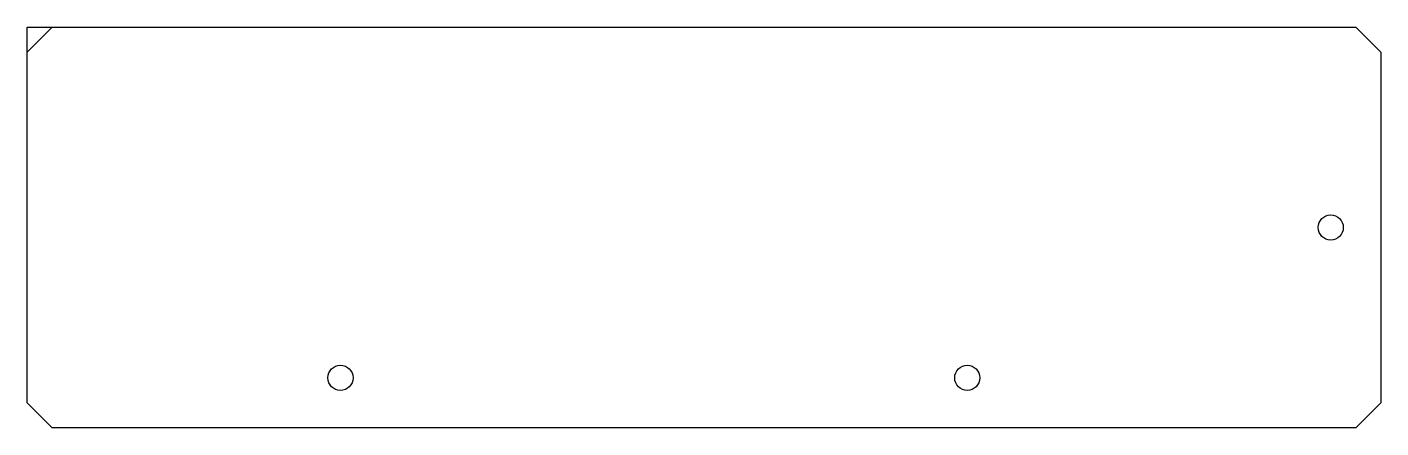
# Model space of a CAD drawing. Header units: millimetres. Extents: x 0 to 270, y -20 to 60.
import ezdxf

# ---------------------------------------------------------------- set-up
doc = ezdxf.new("R2010")
doc.units = ezdxf.units.MM
doc.layers.get('0').update_dxf_attribs({"linetype": 'CONTINUOUS'})

msp = doc.modelspace()

# ---------------------------------------------------------------- linework, layer by layer
for p, q in [((0, 55), (5, 60)), ((5, 60), (265, 60)), ((0, -15), (0, 55))]:
    msp.add_line(p, q)
msp.add_lwpolyline([(265, 60), (270, 55), (270, -15), (265, -20), (5, -20), (0, -15), (0, 60)], close=True)
for centre in [(260, 20), (62.5, -10), (187.5, -10)]:
    msp.add_circle(centre, 2.5)

doc.saveas('drawing.dxf')
